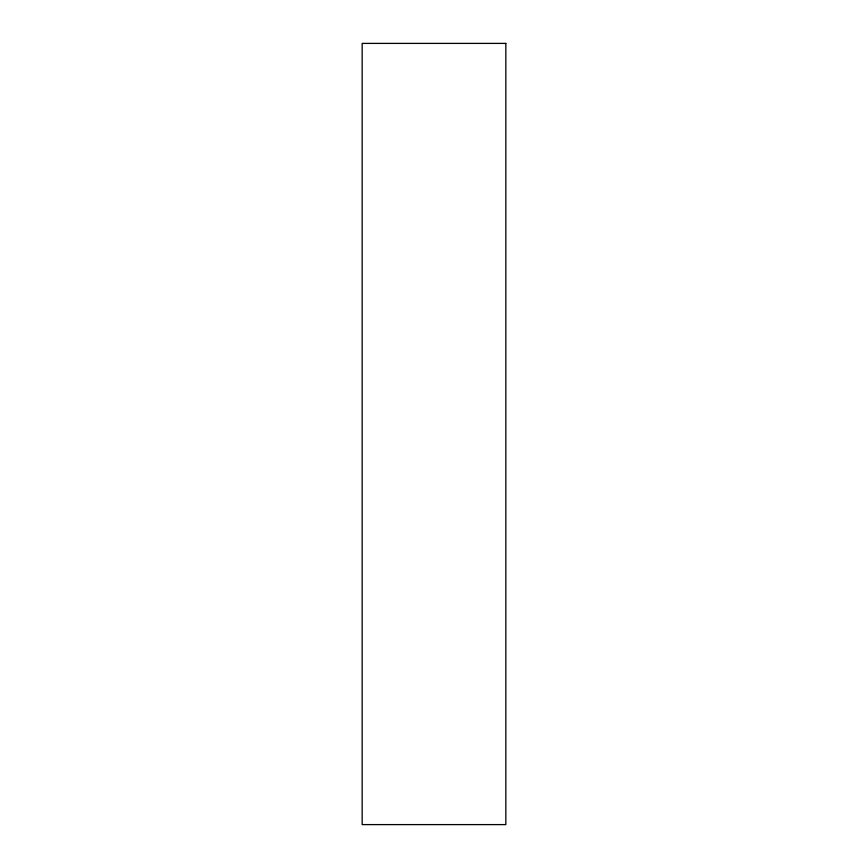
<?xml version="1.0" encoding="UTF-8"?>
<svg xmlns="http://www.w3.org/2000/svg" width="868" height="868" viewBox="0 0 868 868"><rect width="100%" height="100%" fill="white"/><g stroke="black" fill="none" stroke-linecap="round" stroke-linejoin="round"><path stroke-width="1.3" d="M505.838 43.4L362.162 43.4L362.162 824.6L505.838 824.6L505.838 43.4"/></g></svg>
